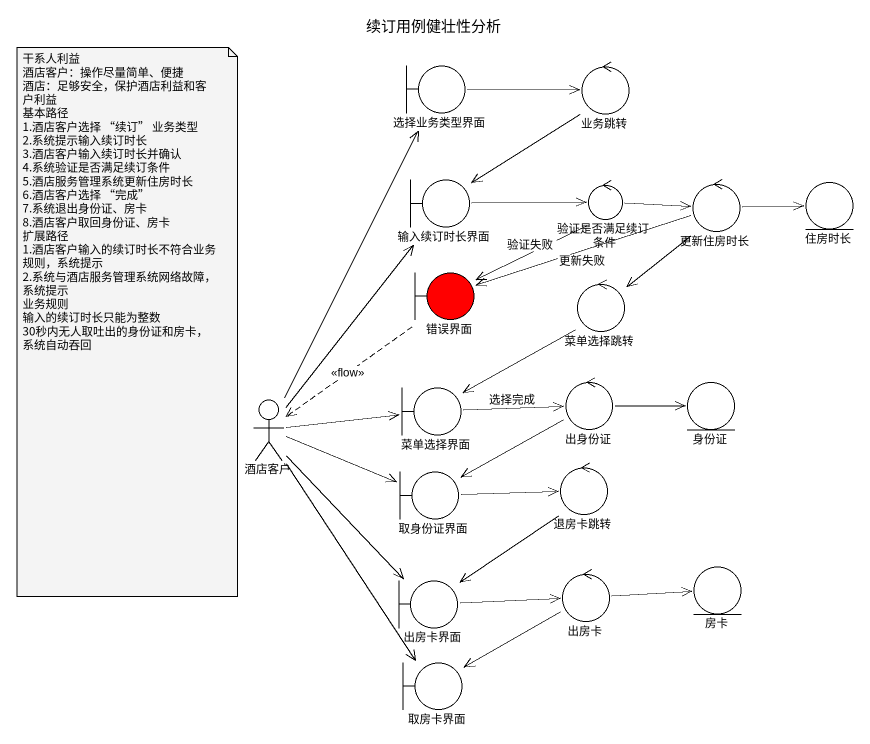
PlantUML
@startuml
title 续订用例健壮性分析
boundary 选择业务类型界面
control 业务跳转
boundary 输入续订时长界面
control 验证是否满足续订条件
control 更新住房时长
entity 住房时长
boundary 错误界面 #FF0000
control 菜单选择跳转
actor 酒店客户
boundary 菜单选择界面
control 出身份证
entity 身份证
boundary 取身份证界面
control 退房卡跳转
boundary 出房卡界面
control 出房卡
entity 房卡
boundary 取房卡界面
选择业务类型界面 -right-> 业务跳转
业务跳转 --> 输入续订时长界面
输入续订时长界面 -right-> 验证是否满足续订条件
验证是否满足续订条件 -right-> 更新住房时长
验证是否满足续订条件 -left-> 错误界面 : 验证失败
更新住房时长 -right-> 住房时长
更新住房时长 -left-> 错误界面 : 更新失败
更新住房时长 --> 菜单选择跳转
错误界面 ..> 酒店客户 : <<flow>>
菜单选择跳转 --> 菜单选择界面
酒店客户 -up-> 选择业务类型界面
酒店客户 -up-> 输入续订时长界面
酒店客户 -right-> 菜单选择界面
酒店客户 -right-> 取身份证界面
酒店客户 --> 出房卡界面
酒店客户 --> 取房卡界面
菜单选择界面 -right-> 出身份证 : 选择完成
出身份证 -right-> 身份证
出身份证 -left-> 取身份证界面
取身份证界面 -right-> 退房卡跳转
退房卡跳转 --> 出房卡界面
出房卡界面 -right-> 出房卡
出房卡 -right-> 房卡
出房卡 -left-> 取房卡界面
note as N1
  干系人利益
  酒店客户：操作尽量简单、便捷
  酒店：足够安全，保护酒店利益和客户利益
  基本路径
  1.酒店客户选择 “续订” 业务类型
  2.系统提示输入续订时长
  3.酒店客户输入续订时长并确认
  4.系统验证是否满足续订条件
  5.酒店服务管理系统更新住房时长
  6.酒店客户选择 “完成”
  7.系统退出身份证、房卡
  8.酒店客户取回身份证、房卡
  扩展路径
  1.酒店客户输入的续订时长不符合业务规则，系统提示
  2.系统与酒店服务管理系统网络故障，系统提示
  业务规则
  输入的续订时长只能为整数
  30秒内无人取吐出的身份证和房卡，系统自动吞回
end note
@enduml
